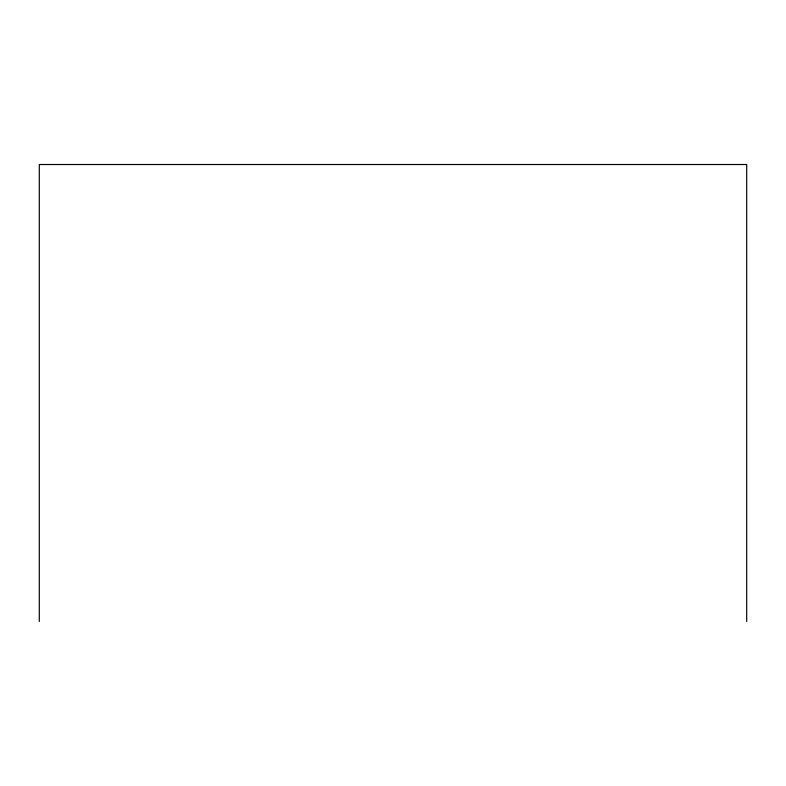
<?xml version="1.0" encoding="UTF-8"?>
<svg xmlns="http://www.w3.org/2000/svg" width="786" height="786" viewBox="0 0 786 786"><rect width="100%" height="100%" fill="white"/><g stroke="black" fill="none" stroke-linecap="round" stroke-linejoin="round"><path stroke-width="1.18" d="M746.7 621.49L746.7 164.51L39.3 164.51L39.3 621.49"/></g></svg>
